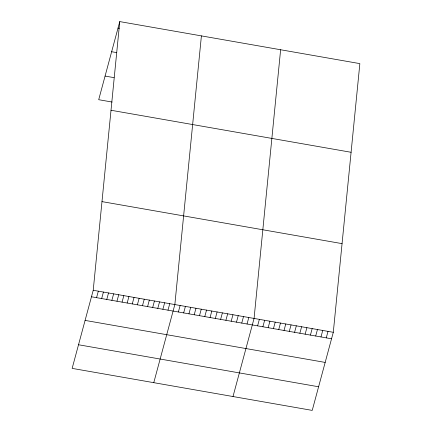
<?xml version="1.0" encoding="UTF-8"?>
<svg xmlns="http://www.w3.org/2000/svg" width="432" height="432" viewBox="0 0 432 432"><rect width="100%" height="100%" fill="white"/><g stroke="black" fill="none" stroke-linecap="round" stroke-linejoin="round"><path stroke-width="0.65" d="M93.22 290.277L119.772 21.6L359.856 63.617L333.299 332.3L312.228 410.4L72.144 368.383L93.22 290.277L333.299 332.3M201.404 35.888L174.847 304.565L153.77 382.666M280.627 49.75L254.07 318.433L232.999 396.533M119.772 21.6L98.701 99.7L112.093 102.044M96.568 297.664L98.318 291.173M101.671 298.555L103.421 292.064M106.769 299.452L108.524 292.955M111.872 300.343L113.627 293.852M116.975 301.234L118.724 294.743M122.078 302.13L123.827 295.639M127.175 303.021L128.93 296.53M132.278 303.912L134.033 297.421M137.381 304.808L139.131 298.318M142.484 305.699L144.234 299.209M147.587 306.596L149.337 300.1M152.685 307.487L154.44 300.996M157.788 308.378L159.538 301.887M162.891 309.274L164.641 302.778M167.994 310.165L169.744 303.674M178.373 311.98L180.128 305.489M183.659 312.908L185.409 306.412M188.941 313.832L190.69 307.341M194.222 314.755L195.971 308.264M199.503 315.679L201.253 309.188M204.784 316.602L206.534 310.111M210.065 317.531L211.82 311.035M215.347 318.454L217.102 311.963M220.628 319.378L222.383 312.887M225.909 320.301L227.664 313.81M231.196 321.224L232.945 314.734M236.477 322.153L238.226 315.657M241.758 323.077L243.508 316.58M247.039 324L248.789 317.509M257.602 325.847L259.357 319.356M262.883 326.77L264.638 320.279M268.164 327.699L269.919 321.203M273.445 328.622L275.2 322.132M278.732 329.546L280.481 323.055M284.013 330.469L285.763 323.978M289.294 331.393L291.044 324.902M294.575 332.321L296.325 325.825M299.857 333.245L301.606 326.754M305.138 334.168L306.893 327.677M310.419 335.092L312.174 328.601M315.7 336.015L317.455 329.524M320.981 336.944L322.736 330.448M326.268 337.867L328.018 331.376M118.022 28.091L119.297 28.318M111.645 51.721L116.748 52.618M105.079 76.07L114.005 77.636M111.013 110.263L351.092 152.285M101.979 201.614L342.063 243.632M91.465 296.773L331.549 338.791M85.088 320.404L325.172 362.421M78.521 344.752L318.6 386.77"/></g></svg>
